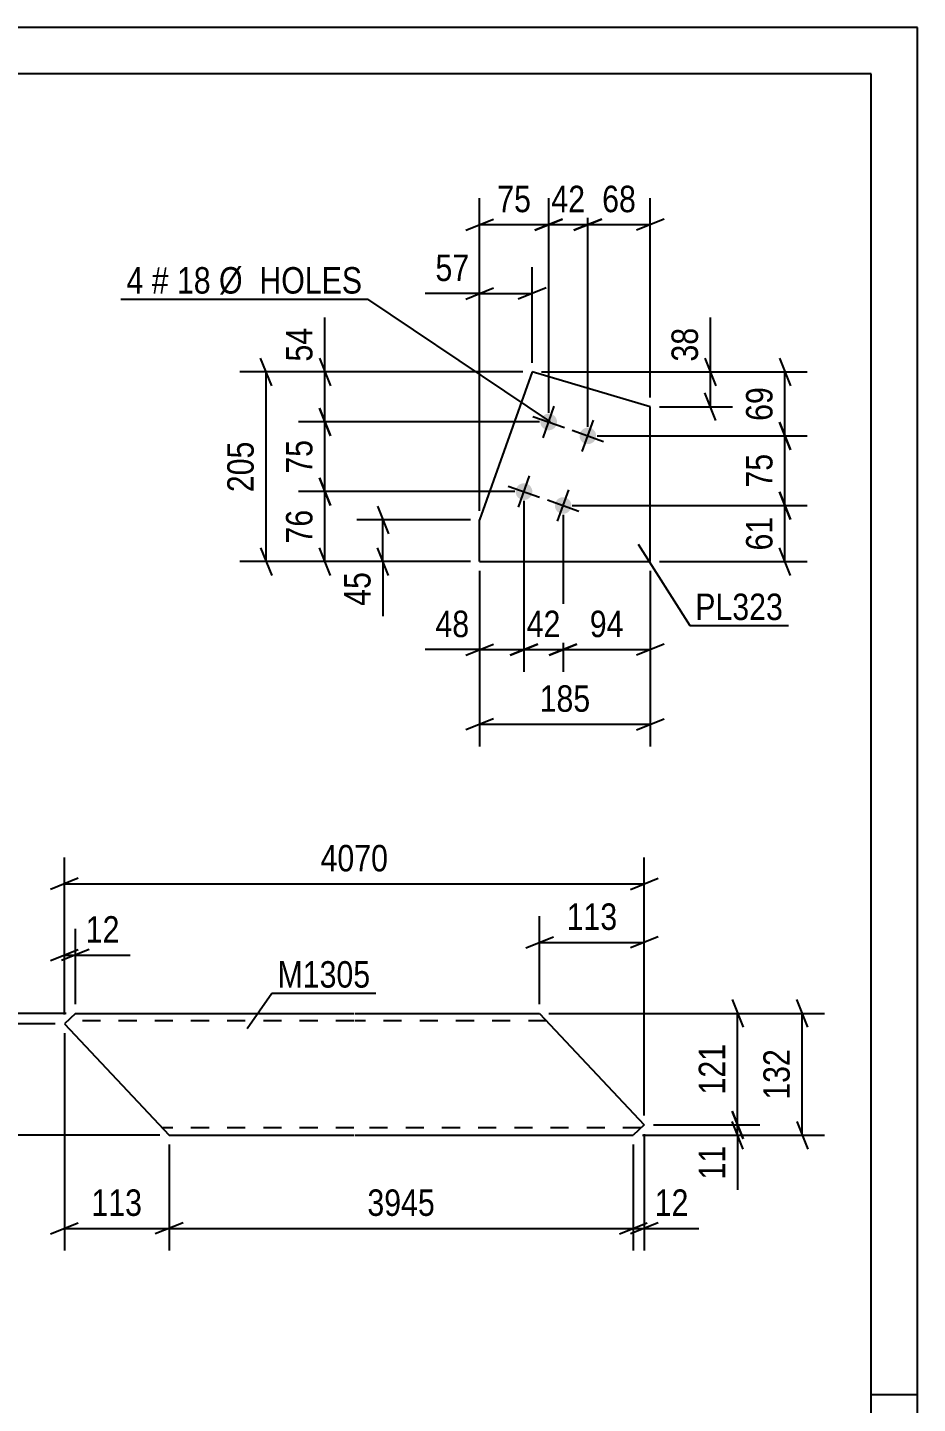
# Model space of a CAD drawing. Header units: millimetres. Extents: x 0 to 12136, y 0 to 297.
# Drawn here: x 323.6 to 420, y 148.1 to 297 of the extents above; entities that cross this region are included whole.
import ezdxf

# ---------------------------------------------------------------- set-up
doc = ezdxf.new("R2010")
doc.units = ezdxf.units.MM
doc.linetypes.add('DXK_LINE_DOT2', pattern=[3.9198, 1.9599, -1.9599])
doc.styles.add('Arial Narrow', font='ARIALN.TTF', dxfattribs={"height": 0.2})

# ---------------------------------------------------------------- blocks, each defined once
blk = doc.blocks.new('Unknown-761550640-1135')
at = {"color": 5, "linetype": 'Continuous'}
for p, q in [((420, 297), (0, 297)), ((420, 0), (420, 297)), ((415, 292), (5, 292)), ((415, 5), (415, 292)), ((420, 149), (415, 149))]:
    blk.add_line(p, q, dxfattribs=at)
blk = doc.blocks.new('Part-761550640-8225 - 8194')
at = {"color": 2, "linetype": 'Continuous'}
for p, q in [((328.83, 190.28), (327.63, 189.15)), ((328.83, 190.28), (358.98, 190.28)), ((359.08, 190.28), (379.08, 190.28)), ((379.08, 190.28), (390.42, 178.21)), ((327.63, 189.15), (338.98, 177.08)), ((390.42, 178.21), (389.22, 177.08)), ((338.98, 177.08), (358.98, 177.08)), ((359.08, 177.08), (389.22, 177.08))]:
    blk.add_line(p, q, dxfattribs=at)
at = {"color": 7, "linetype": 'DXK_LINE_DOT2'}
for p, q in [((358.98, 189.48), (327.98, 189.48)), ((379.83, 189.48), (359.08, 189.48)), ((358.98, 177.88), (338.22, 177.88)), ((390.07, 177.88), (359.08, 177.88))]:
    blk.add_line(p, q, dxfattribs=at)
blk = doc.blocks.new('Part-761550640-8488 - 8487')
at = {"color": 2, "linetype": 'Continuous'}
for p, q in [((378.28, 259.71), (372.59, 243.69)), ((391.07, 255.95), (378.28, 259.71)), ((391.07, 239.18), (391.07, 255.95)), ((372.59, 239.18), (372.59, 243.69)), ((372.59, 239.18), (391.07, 239.18))]:
    blk.add_line(p, q, dxfattribs=at)
blk = doc.blocks.new('Bolt-761550640-8489 - 8487')
at = {"linetype": 'Continuous'}
for points in [[(380.37, 255.15, -1), (379.77, 253.45, -1)], [(384.61, 253.64, -1), (384.01, 251.95, -1)], [(377.7, 247.61, -1), (377.09, 245.91, -1)], [(381.94, 246.1, -1), (381.33, 244.41, -1)]]:
    blk.add_hatch(color=1, dxfattribs=at).paths.add_polyline_path(points)
at = {"color": 1, "linetype": 'Continuous'}
for p, q in [((378.37, 254.9), (381.77, 253.7)), ((379.47, 252.6), (380.67, 256)), ((382.61, 253.4), (386.01, 252.19)), ((383.71, 251.1), (384.91, 254.49)), ((375.7, 247.36), (379.09, 246.16)), ((376.79, 245.06), (378, 248.46)), ((379.94, 245.86), (383.33, 244.65)), ((381.03, 243.56), (382.24, 246.95))]:
    blk.add_line(p, q, dxfattribs=at)
blk = doc.blocks.new('StraightDimension-761550640-11421 - 8194')
at = {"color": 7, "linetype": 'Continuous'}
for p, q in [((399.93, 191.78), (401.13, 188.78)), ((380.08, 190.28), (402.93, 190.28)), ((400.53, 178.21), (400.53, 190.28)), ((401.13, 176.71), (399.93, 179.71)), ((391.42, 178.21), (402.93, 178.21))]:
    blk.add_line(p, q, dxfattribs=at)
at = {"color": 0}
blk.add_wipeout([(399.78, 187.59), (395.58, 187.59), (395.58, 180.9), (399.78, 180.9)], dxfattribs=at)
at = {"color": 3, "style": 'Arial Narrow'}
blk.add_text('121', height=2.863, rotation=90.0002, dxfattribs=at).set_placement((399.18, 181.5))
blk = doc.blocks.new('StraightDimension-761550640-12635 - 8194')
at = {"color": 7, "linetype": 'Continuous'}
for p, q in [((327.63, 188.15), (327.63, 164.61)), ((338.98, 176.08), (338.98, 164.61)), ((326.13, 166.41), (329.13, 167.61)), ((327.63, 167.01), (338.98, 167.01)), ((340.48, 167.61), (337.48, 166.41))]:
    blk.add_line(p, q, dxfattribs=at)
at = {"color": 0}
blk.add_wipeout([(336.64, 167.76), (336.64, 171.96), (329.96, 171.96), (329.96, 167.76)], dxfattribs=at)
at = {"color": 3, "style": 'Arial Narrow'}
blk.add_text('113', height=2.863, dxfattribs=at).set_placement((330.56, 168.36))
blk = doc.blocks.new('StraightDimension-761550640-11384 - 8194')
at = {"color": 7, "linetype": 'Continuous'}
for p, q in [((319.58, 190.28), (319.58, 196.18)), ((319.58, 190.28), (319.58, 196.18)), ((318.98, 191.78), (320.18, 188.78)), ((327.83, 190.28), (316.73, 190.28)), ((320.18, 187.65), (318.98, 190.65)), ((319.58, 189.15), (319.58, 190.28)), ((326.63, 189.15), (316.73, 189.15))]:
    blk.add_line(p, q, dxfattribs=at)
at = {"color": 0}
blk.add_wipeout([(318.83, 195.66), (314.63, 195.66), (314.63, 190.8), (318.83, 190.8)], dxfattribs=at)
at = {"color": 3, "style": 'Arial Narrow'}
blk.add_text('11', height=2.863, rotation=90.0002, dxfattribs=at).set_placement((318.23, 191.4))
blk = doc.blocks.new('StraightDimension-761550640-8539 - 8194')
at = {"color": 7, "linetype": 'Continuous'}
for p, q in [((327.63, 190.15), (327.63, 207.15)), ((390.42, 179.21), (390.42, 207.15)), ((329.13, 204.9), (326.13, 203.7)), ((327.63, 204.3), (390.42, 204.3)), ((388.92, 203.7), (391.92, 204.9))]:
    blk.add_line(p, q, dxfattribs=at)
at = {"color": 0}
blk.add_wipeout([(363.28, 205.05), (363.28, 209.25), (354.77, 209.25), (354.77, 205.05)], dxfattribs=at)
at = {"color": 3, "style": 'Arial Narrow'}
blk.add_text('4070', height=2.863, dxfattribs=at).set_placement((355.37, 205.65))
blk = doc.blocks.new('StraightDimension-761550640-8515 - 8194')
at = {"color": 7, "linetype": 'Continuous'}
for p, q in [((379.08, 191.28), (379.08, 200.82)), ((390.42, 179.21), (390.42, 200.82)), ((377.58, 197.37), (380.58, 198.57)), ((391.92, 198.57), (388.92, 197.37)), ((379.08, 197.97), (390.42, 197.97))]:
    blk.add_line(p, q, dxfattribs=at)
at = {"color": 0}
blk.add_wipeout([(388.09, 198.72), (388.09, 202.92), (381.41, 202.92), (381.41, 198.72)], dxfattribs=at)
at = {"color": 3, "style": 'Arial Narrow'}
blk.add_text('113', height=2.863, dxfattribs=at).set_placement((382.01, 199.32))
blk = doc.blocks.new('StraightDimension-761550640-8519 - 8194')
at = {"color": 7, "linetype": 'Continuous'}
for p, q in [((327.63, 190.15), (327.63, 199.44)), ((328.83, 191.28), (328.83, 199.44)), ((326.13, 195.99), (329.13, 197.19)), ((330.33, 197.19), (327.33, 195.99)), ((327.63, 196.59), (328.83, 196.59)), ((328.83, 196.59), (334.74, 196.59)), ((328.83, 196.59), (334.74, 196.59))]:
    blk.add_line(p, q, dxfattribs=at)
at = {"color": 0}
blk.add_wipeout([(334.21, 197.34), (334.21, 201.54), (329.35, 201.54), (329.35, 197.34)], dxfattribs=at)
at = {"color": 3, "style": 'Arial Narrow'}
blk.add_text('12', height=2.863, dxfattribs=at).set_placement((329.95, 197.94))
blk = doc.blocks.new('StraightDimension-761550640-11385 - 8194')
at = {"color": 7, "linetype": 'Continuous'}
for p, q in [((318.98, 190.65), (320.18, 187.65)), ((326.63, 189.15), (316.73, 189.15)), ((319.58, 177.08), (319.58, 189.15)), ((320.18, 175.58), (318.98, 178.58)), ((337.98, 177.08), (316.73, 177.08))]:
    blk.add_line(p, q, dxfattribs=at)
at = {"color": 0}
blk.add_wipeout([(318.83, 186.45), (314.63, 186.45), (314.63, 179.77), (318.83, 179.77)], dxfattribs=at)
at = {"color": 3, "style": 'Arial Narrow'}
blk.add_text('121', height=2.863, rotation=90.0002, dxfattribs=at).set_placement((318.23, 180.37))
blk = doc.blocks.new('StraightDimension-761550640-11422 - 8194')
at = {"color": 7, "linetype": 'Continuous'}
for p, q in [((399.93, 179.71), (401.13, 176.71)), ((391.42, 178.21), (402.93, 178.21)), ((401.13, 175.58), (399.93, 178.58)), ((400.53, 177.08), (400.53, 178.21)), ((390.22, 177.08), (402.93, 177.08)), ((400.53, 177.08), (400.53, 171.17)), ((400.53, 177.08), (400.53, 171.17))]:
    blk.add_line(p, q, dxfattribs=at)
at = {"color": 0}
blk.add_wipeout([(399.78, 176.55), (395.58, 176.55), (395.58, 171.7), (399.78, 171.7)], dxfattribs=at)
at = {"color": 3, "style": 'Arial Narrow'}
blk.add_text('11', height=2.863, rotation=90.0002, dxfattribs=at).set_placement((399.18, 172.3))
blk = doc.blocks.new('StraightDimension-761550640-11458 - 8194')
at = {"color": 7, "linetype": 'Continuous'}
for p, q in [((408.12, 188.78), (406.92, 191.78)), ((380.08, 190.28), (409.92, 190.28)), ((407.52, 177.08), (407.52, 190.28)), ((406.92, 178.58), (408.12, 175.58)), ((390.22, 177.08), (409.92, 177.08))]:
    blk.add_line(p, q, dxfattribs=at)
at = {"color": 0}
blk.add_wipeout([(406.77, 187.02), (402.57, 187.02), (402.57, 180.33), (406.77, 180.33)], dxfattribs=at)
at = {"color": 3, "style": 'Arial Narrow'}
blk.add_text('132', height=2.863, rotation=90.0002, dxfattribs=at).set_placement((406.17, 180.93))
blk = doc.blocks.new('StraightDimension-761550640-12633 - 8194')
at = {"color": 7, "linetype": 'Continuous'}
for p, q in [((389.22, 176.08), (389.22, 164.61)), ((390.42, 177.21), (390.42, 164.61)), ((387.72, 166.41), (390.72, 167.61)), ((391.92, 167.61), (388.92, 166.41)), ((389.22, 167.01), (390.42, 167.01)), ((390.42, 167.01), (396.33, 167.01)), ((390.42, 167.01), (396.33, 167.01))]:
    blk.add_line(p, q, dxfattribs=at)
at = {"color": 0}
blk.add_wipeout([(395.81, 167.76), (395.81, 171.96), (390.95, 171.96), (390.95, 167.76)], dxfattribs=at)
at = {"color": 3, "style": 'Arial Narrow'}
blk.add_text('12', height=2.863, dxfattribs=at).set_placement((391.55, 168.36))
blk = doc.blocks.new('StraightDimension-761550640-12634 - 8194')
at = {"color": 7, "linetype": 'Continuous'}
for p, q in [((338.98, 176.08), (338.98, 164.61)), ((389.22, 176.08), (389.22, 164.61)), ((340.48, 167.61), (337.48, 166.41)), ((338.98, 167.01), (389.22, 167.01)), ((387.72, 166.41), (390.72, 167.61))]:
    blk.add_line(p, q, dxfattribs=at)
at = {"color": 0}
blk.add_wipeout([(368.35, 167.76), (368.35, 171.96), (359.84, 171.96), (359.84, 167.76)], dxfattribs=at)
at = {"color": 3, "style": 'Arial Narrow'}
blk.add_text('3945', height=2.863, dxfattribs=at).set_placement((360.44, 168.36))
blk = doc.blocks.new('StraightDimension-761550640-12402 - 8487')
at = {"color": 7, "linetype": 'Continuous'}
for p, q in [((384.31, 253.79), (384.31, 278.51)), ((391.07, 256.95), (391.07, 278.51)), ((382.81, 275.06), (385.81, 276.26)), ((384.31, 275.66), (391.07, 275.66)), ((392.57, 276.26), (389.57, 275.06))]:
    blk.add_line(p, q, dxfattribs=at)
at = {"color": 0}
blk.add_wipeout([(390.12, 276.41), (390.12, 280.61), (385.26, 280.61), (385.26, 276.41)], dxfattribs=at)
at = {"color": 3, "style": 'Arial Narrow'}
blk.add_text('68', height=2.863, dxfattribs=at).set_placement((385.86, 277.01))
blk = doc.blocks.new('StraightDimension-761550640-8999 - 8487')
at = {"color": 7, "linetype": 'Continuous'}
for p, q in [((372.59, 238.18), (372.59, 219.18)), ((391.07, 238.18), (391.07, 219.18)), ((374.09, 222.18), (371.09, 220.98)), ((389.57, 220.98), (392.57, 222.18)), ((372.59, 221.58), (391.07, 221.58))]:
    blk.add_line(p, q, dxfattribs=at)
at = {"color": 0}
blk.add_wipeout([(385.17, 222.33), (385.17, 226.53), (378.49, 226.53), (378.49, 222.33)], dxfattribs=at)
at = {"color": 3, "style": 'Arial Narrow'}
blk.add_text('185', height=2.863, dxfattribs=at).set_placement((379.09, 222.93))
blk = doc.blocks.new('StraightDimension-761550640-12403 - 8487')
at = {"color": 7, "linetype": 'Continuous'}
for p, q in [((380.07, 255.3), (380.07, 278.51)), ((384.31, 253.79), (384.31, 278.51)), ((378.57, 275.06), (381.57, 276.26)), ((380.07, 275.66), (384.31, 275.66)), ((385.81, 276.26), (382.81, 275.06))]:
    blk.add_line(p, q, dxfattribs=at)
at = {"color": 0}
blk.add_wipeout([(384.62, 276.41), (384.62, 280.61), (379.76, 280.61), (379.76, 276.41)], dxfattribs=at)
at = {"color": 3, "style": 'Arial Narrow'}
blk.add_text('42', height=2.863, dxfattribs=at).set_placement((380.36, 277.01))
blk = doc.blocks.new('StraightDimension-761550640-12404 - 8487')
at = {"color": 7, "linetype": 'Continuous'}
for p, q in [((372.59, 244.69), (372.59, 278.51)), ((380.07, 255.3), (380.07, 278.51)), ((371.09, 275.06), (374.09, 276.26)), ((372.59, 275.66), (380.07, 275.66)), ((381.57, 276.26), (378.57, 275.06))]:
    blk.add_line(p, q, dxfattribs=at)
at = {"color": 0}
blk.add_wipeout([(378.76, 276.41), (378.76, 280.61), (373.9, 280.61), (373.9, 276.41)], dxfattribs=at)
at = {"color": 3, "style": 'Arial Narrow'}
blk.add_text('75', height=2.863, dxfattribs=at).set_placement((374.5, 277.01))
blk = doc.blocks.new('StraightDimension-761550640-12435 - 8487')
at = {"color": 7, "linetype": 'Continuous'}
for p, q in [((372.59, 244.69), (372.59, 271.06)), ((378.28, 260.71), (378.28, 271.06)), ((372.59, 268.21), (366.68, 268.21)), ((372.59, 268.21), (366.68, 268.21)), ((371.09, 267.61), (374.09, 268.81)), ((372.59, 268.21), (378.28, 268.21)), ((379.78, 268.81), (376.78, 267.61))]:
    blk.add_line(p, q, dxfattribs=at)
at = {"color": 0}
blk.add_wipeout([(372.07, 268.96), (372.07, 273.16), (367.21, 273.16), (367.21, 268.96)], dxfattribs=at)
at = {"color": 3, "style": 'Arial Narrow'}
blk.add_text('57', height=2.863, dxfattribs=at).set_placement((367.81, 269.56))
blk = doc.blocks.new('StraightDimension-761550640-12513 - 8487')
at = {"color": 7, "linetype": 'Continuous'}
for p, q in [((405.05, 254.29), (406.25, 251.29)), ((385.31, 252.79), (408.05, 252.79)), ((405.65, 245.25), (405.65, 252.79)), ((406.25, 243.75), (405.05, 246.75)), ((382.63, 245.25), (408.05, 245.25))]:
    blk.add_line(p, q, dxfattribs=at)
at = {"color": 0}
blk.add_wipeout([(404.9, 251.45), (400.7, 251.45), (400.7, 246.6), (404.9, 246.6)], dxfattribs=at)
at = {"color": 3, "style": 'Arial Narrow'}
blk.add_text('75', height=2.863, rotation=90.0002, dxfattribs=at).set_placement((404.3, 247.2))
blk = doc.blocks.new('StraightDimension-761550640-12449 - 8487')
at = {"color": 7, "linetype": 'Continuous'}
for p, q in [((355.84, 259.71), (355.84, 265.62)), ((355.84, 259.71), (355.84, 265.62)), ((355.24, 261.21), (356.44, 258.21)), ((377.28, 259.71), (352.99, 259.71)), ((355.84, 254.3), (355.84, 259.71)), ((356.44, 252.8), (355.24, 255.8)), ((379.07, 254.3), (352.99, 254.3))]:
    blk.add_line(p, q, dxfattribs=at)
at = {"color": 0}
blk.add_wipeout([(355.09, 265.09), (350.89, 265.09), (350.89, 260.24), (355.09, 260.24)], dxfattribs=at)
at = {"color": 3, "style": 'Arial Narrow'}
blk.add_text('54', height=2.863, rotation=90.0002, dxfattribs=at).set_placement((354.49, 260.84))
blk = doc.blocks.new('StraightDimension-761550640-12514 - 8487')
at = {"color": 7, "linetype": 'Continuous'}
for p, q in [((405.05, 246.75), (406.25, 243.75)), ((382.63, 245.25), (408.05, 245.25)), ((405.65, 239.18), (405.65, 245.25)), ((406.25, 237.68), (405.05, 240.68)), ((392.07, 239.18), (408.05, 239.18))]:
    blk.add_line(p, q, dxfattribs=at)
at = {"color": 0}
blk.add_wipeout([(404.9, 244.65), (400.7, 244.65), (400.7, 239.79), (404.9, 239.79)], dxfattribs=at)
at = {"color": 3, "style": 'Arial Narrow'}
blk.add_text('61', height=2.863, rotation=90.0002, dxfattribs=at).set_placement((404.3, 240.39))
blk = doc.blocks.new('StraightDimension-761550640-12450 - 8487')
at = {"color": 7, "linetype": 'Continuous'}
for p, q in [((355.24, 255.8), (356.44, 252.8)), ((379.07, 254.3), (352.99, 254.3)), ((355.84, 246.76), (355.84, 254.3)), ((356.44, 245.26), (355.24, 248.26)), ((376.39, 246.76), (352.99, 246.76))]:
    blk.add_line(p, q, dxfattribs=at)
at = {"color": 0}
blk.add_wipeout([(355.09, 252.96), (350.89, 252.96), (350.89, 248.1), (355.09, 248.1)], dxfattribs=at)
at = {"color": 3, "style": 'Arial Narrow'}
blk.add_text('75', height=2.863, rotation=90.0002, dxfattribs=at).set_placement((354.49, 248.7))
blk = doc.blocks.new('StraightDimension-761550640-12451 - 8487')
at = {"color": 7, "linetype": 'Continuous'}
for p, q in [((355.24, 248.26), (356.44, 245.26)), ((376.39, 246.76), (352.99, 246.76)), ((355.84, 239.18), (355.84, 246.76)), ((356.44, 237.68), (355.24, 240.68)), ((371.59, 239.18), (352.99, 239.18))]:
    blk.add_line(p, q, dxfattribs=at)
at = {"color": 0}
blk.add_wipeout([(355.09, 245.4), (350.89, 245.4), (350.89, 240.54), (355.09, 240.54)], dxfattribs=at)
at = {"color": 3, "style": 'Arial Narrow'}
blk.add_text('76', height=2.863, rotation=90.0002, dxfattribs=at).set_placement((354.49, 241.14))
blk = doc.blocks.new('StraightDimension-761550640-12474 - 8487')
at = {"color": 7, "linetype": 'Continuous'}
for p, q in [((361.53, 245.19), (362.73, 242.19)), ((371.59, 243.69), (359.28, 243.69)), ((362.13, 239.18), (362.13, 243.69)), ((362.73, 237.68), (361.53, 240.68)), ((371.59, 239.18), (359.28, 239.18)), ((362.13, 239.18), (362.13, 233.27)), ((362.13, 239.18), (362.13, 233.27))]:
    blk.add_line(p, q, dxfattribs=at)
at = {"color": 0}
blk.add_wipeout([(361.38, 238.66), (357.18, 238.66), (357.18, 233.8), (361.38, 233.8)], dxfattribs=at)
at = {"color": 3, "style": 'Arial Narrow'}
blk.add_text('45', height=2.863, rotation=90.0002, dxfattribs=at).set_placement((360.78, 234.4))
blk = doc.blocks.new('StraightDimension-761550640-12488 - 8487')
at = {"color": 7, "linetype": 'Continuous'}
for p, q in [((381.63, 244.25), (381.63, 227.26)), ((391.07, 238.18), (391.07, 227.26)), ((380.13, 229.06), (383.13, 230.26)), ((381.63, 229.66), (391.07, 229.66)), ((392.57, 230.26), (389.57, 229.06))]:
    blk.add_line(p, q, dxfattribs=at)
at = {"color": 0}
blk.add_wipeout([(388.78, 230.41), (388.78, 234.61), (383.92, 234.61), (383.92, 230.41)], dxfattribs=at)
at = {"color": 3, "style": 'Arial Narrow'}
blk.add_text('94', height=2.863, dxfattribs=at).set_placement((384.52, 231.01))
blk = doc.blocks.new('StraightDimension-761550640-12489 - 8487')
at = {"color": 7, "linetype": 'Continuous'}
for p, q in [((377.39, 245.76), (377.39, 227.26)), ((381.63, 244.25), (381.63, 227.26)), ((375.89, 229.06), (378.89, 230.26)), ((377.39, 229.66), (381.63, 229.66)), ((383.13, 230.26), (380.13, 229.06))]:
    blk.add_line(p, q, dxfattribs=at)
at = {"color": 0}
blk.add_wipeout([(381.94, 230.41), (381.94, 234.61), (377.09, 234.61), (377.09, 230.41)], dxfattribs=at)
at = {"color": 3, "style": 'Arial Narrow'}
blk.add_text('42', height=2.863, dxfattribs=at).set_placement((377.69, 231.01))
blk = doc.blocks.new('StraightDimension-761550640-12490 - 8487')
at = {"color": 7, "linetype": 'Continuous'}
for p, q in [((377.39, 245.76), (377.39, 227.26)), ((372.59, 238.18), (372.59, 227.26)), ((372.59, 229.66), (366.68, 229.66)), ((372.59, 229.66), (366.68, 229.66)), ((371.09, 229.06), (374.09, 230.26)), ((372.59, 229.66), (377.39, 229.66)), ((378.89, 230.26), (375.89, 229.06))]:
    blk.add_line(p, q, dxfattribs=at)
at = {"color": 0}
blk.add_wipeout([(372.07, 230.41), (372.07, 234.61), (367.21, 234.61), (367.21, 230.41)], dxfattribs=at)
at = {"color": 3, "style": 'Arial Narrow'}
blk.add_text('48', height=2.863, dxfattribs=at).set_placement((367.81, 231.01))
blk = doc.blocks.new('StraightDimension-761550640-12512 - 8487')
at = {"color": 7, "linetype": 'Continuous'}
for p, q in [((405.05, 261.21), (406.25, 258.21)), ((379.28, 259.71), (408.05, 259.71)), ((405.65, 252.79), (405.65, 259.71)), ((406.25, 251.29), (405.05, 254.29)), ((385.31, 252.79), (408.05, 252.79))]:
    blk.add_line(p, q, dxfattribs=at)
at = {"color": 0}
blk.add_wipeout([(404.9, 258.68), (400.7, 258.68), (400.7, 253.82), (404.9, 253.82)], dxfattribs=at)
at = {"color": 3, "style": 'Arial Narrow'}
blk.add_text('69', height=2.863, rotation=90.0002, dxfattribs=at).set_placement((404.3, 254.42))
blk = doc.blocks.new('StraightDimension-761550640-12535 - 8487')
at = {"color": 7, "linetype": 'Continuous'}
for p, q in [((350.08, 258.21), (348.88, 261.21)), ((377.28, 259.71), (346.63, 259.71)), ((349.48, 239.18), (349.48, 259.71)), ((348.88, 240.68), (350.08, 237.68)), ((371.59, 239.18), (346.63, 239.18))]:
    blk.add_line(p, q, dxfattribs=at)
at = {"color": 0}
blk.add_wipeout([(348.73, 252.79), (344.53, 252.79), (344.53, 246.1), (348.73, 246.1)], dxfattribs=at)
at = {"color": 3, "style": 'Arial Narrow'}
blk.add_text('205', height=2.863, rotation=90.0002, dxfattribs=at).set_placement((348.13, 246.7))
blk = doc.blocks.new('StraightDimension-761550640-12542 - 8487')
at = {"color": 7, "linetype": 'Continuous'}
for p, q in [((397.58, 259.71), (397.58, 265.62)), ((397.58, 259.71), (397.58, 265.62)), ((396.98, 261.21), (398.18, 258.21)), ((379.28, 259.71), (399.98, 259.71)), ((397.58, 255.95), (397.58, 259.71)), ((398.18, 254.45), (396.98, 257.45)), ((392.07, 255.95), (399.98, 255.95))]:
    blk.add_line(p, q, dxfattribs=at)
at = {"color": 0}
blk.add_wipeout([(396.83, 265.09), (392.63, 265.09), (392.63, 260.24), (396.83, 260.24)], dxfattribs=at)
at = {"color": 3, "style": 'Arial Narrow'}
blk.add_text('38', height=2.863, rotation=90.0002, dxfattribs=at).set_placement((396.23, 260.84))
blk = doc.blocks.new('Mark-761550640-9054 - 8194')
at = {"color": 0}
blk.add_wipeout([(360.77, 193.07), (360.77, 196.07), (350.71, 196.07), (350.71, 193.07)], dxfattribs=at)
blk.add_wipeout([(360.77, 193.07), (360.77, 196.07), (350.71, 196.07), (350.71, 193.07)], dxfattribs=at)
at = {"color": 30, "linetype": 'Continuous'}
for p, q in [((347.44, 188.65), (350.11, 192.47)), ((350.11, 192.47), (361.37, 192.47))]:
    blk.add_line(p, q, dxfattribs=at)
at = {"color": 3, "style": 'Arial Narrow'}
blk.add_text('M1305', height=2.863, dxfattribs=at).set_placement((350.71, 193.07))
blk = doc.blocks.new('Mark-761550640-9130 - 8487')
at = {"color": 0}
for points in [[(336.19, 268.2), (336.19, 271.2), (334.36, 271.2), (334.36, 268.2)], [(338.92, 268.2), (338.92, 271.2), (337.09, 271.2), (337.09, 268.2)], [(343.47, 268.2), (343.47, 271.2), (339.82, 271.2), (339.82, 268.2)], [(359.9, 268.2), (359.9, 271.2), (344.37, 271.2), (344.37, 268.2)]]:
    blk.add_wipeout(points, dxfattribs=at)
for points in [[(336.19, 268.2), (336.19, 271.2), (334.36, 271.2), (334.36, 268.2)], [(338.92, 268.2), (338.92, 271.2), (337.09, 271.2), (337.09, 268.2)], [(343.47, 268.2), (343.47, 271.2), (339.82, 271.2), (339.82, 268.2)], [(359.9, 268.2), (359.9, 271.2), (344.37, 271.2), (344.37, 268.2)]]:
    blk.add_wipeout(points, dxfattribs=at)
at = {"color": 7, "linetype": 'Continuous'}
for p in [(333.76, 267.6), (380.27, 254.32)]:
    blk.add_line(p, (360.5, 267.6), dxfattribs=at)
at = {"color": 3, "style": 'Arial Narrow'}
for s, height, p in [('18', 2.863, (339.82, 268.2)), ('Ø  HOLES', 2.863, (344.37, 268.2)), ('4', 2.86, (334.36, 268.2)), ('#', 2.86, (337.09, 268.2))]:
    blk.add_text(s, height=height, dxfattribs=at).set_placement(p)
blk = doc.blocks.new('Mark-761550640-9127 - 8487')
at = {"color": 0}
blk.add_wipeout([(405.44, 232.86), (405.44, 235.86), (395.94, 235.86), (395.94, 232.86)], dxfattribs=at)
blk.add_wipeout([(405.44, 232.86), (405.44, 235.86), (395.94, 235.86), (395.94, 232.86)], dxfattribs=at)
at = {"color": 30, "linetype": 'Continuous'}
for p, q in [((389.75, 241.08), (395.34, 232.26)), ((395.34, 232.26), (406.04, 232.26))]:
    blk.add_line(p, q, dxfattribs=at)
at = {"color": 3, "style": 'Arial Narrow'}
blk.add_text('PL323', height=2.863, dxfattribs=at).set_placement((395.94, 232.86))

msp = doc.modelspace()

# ---------------------------------------------------------------- block references
for name in ['Unknown-761550640-1135', 'Part-761550640-8488 - 8487', 'Bolt-761550640-8489 - 8487', 'Part-761550640-8225 - 8194']:
    msp.add_blockref(name, (0, 0))

# ---------------------------------------------------------------- next in the draw order: block references
for name in ['StraightDimension-761550640-12402 - 8487', 'StraightDimension-761550640-8999 - 8487', 'StraightDimension-761550640-11421 - 8194', 'StraightDimension-761550640-12635 - 8194']:
    msp.add_blockref(name, (0, 0))

# ---------------------------------------------------------------- next in the draw order: block references
for name in ['StraightDimension-761550640-12403 - 8487', 'StraightDimension-761550640-11384 - 8194']:
    msp.add_blockref(name, (0, 0))

# ---------------------------------------------------------------- next in the draw order: block references
for name in ['StraightDimension-761550640-12404 - 8487', 'StraightDimension-761550640-12513 - 8487', 'StraightDimension-761550640-8539 - 8194']:
    msp.add_blockref(name, (0, 0))

# ---------------------------------------------------------------- next in the draw order: block references
for name in ['StraightDimension-761550640-12435 - 8487', 'StraightDimension-761550640-12514 - 8487', 'StraightDimension-761550640-8515 - 8194', 'StraightDimension-761550640-8519 - 8194', 'Mark-761550640-9054 - 8194']:
    msp.add_blockref(name, (0, 0))

# ---------------------------------------------------------------- next in the draw order: block references
for name in ['StraightDimension-761550640-12449 - 8487', 'StraightDimension-761550640-12488 - 8487', 'StraightDimension-761550640-11385 - 8194', 'StraightDimension-761550640-11422 - 8194']:
    msp.add_blockref(name, (0, 0))

# ---------------------------------------------------------------- next in the draw order: block references
for name in ['StraightDimension-761550640-12450 - 8487', 'Mark-761550640-9127 - 8487', 'StraightDimension-761550640-11458 - 8194']:
    msp.add_blockref(name, (0, 0))

# ---------------------------------------------------------------- next in the draw order: block references
for name in ['StraightDimension-761550640-12512 - 8487', 'StraightDimension-761550640-12451 - 8487', 'StraightDimension-761550640-12633 - 8194']:
    msp.add_blockref(name, (0, 0))

# ---------------------------------------------------------------- next in the draw order: block references
for name in ['StraightDimension-761550640-12542 - 8487', 'StraightDimension-761550640-12474 - 8487', 'StraightDimension-761550640-12489 - 8487', 'StraightDimension-761550640-12634 - 8194']:
    msp.add_blockref(name, (0, 0))

# ---------------------------------------------------------------- next in the draw order: block references
msp.add_blockref('StraightDimension-761550640-12490 - 8487', (0, 0))

# ---------------------------------------------------------------- next in the draw order: block references
msp.add_blockref('StraightDimension-761550640-12535 - 8487', (0, 0))

# ---------------------------------------------------------------- next in the draw order: block references
msp.add_blockref('Mark-761550640-9130 - 8487', (0, 0))

doc.saveas('drawing.dxf')
